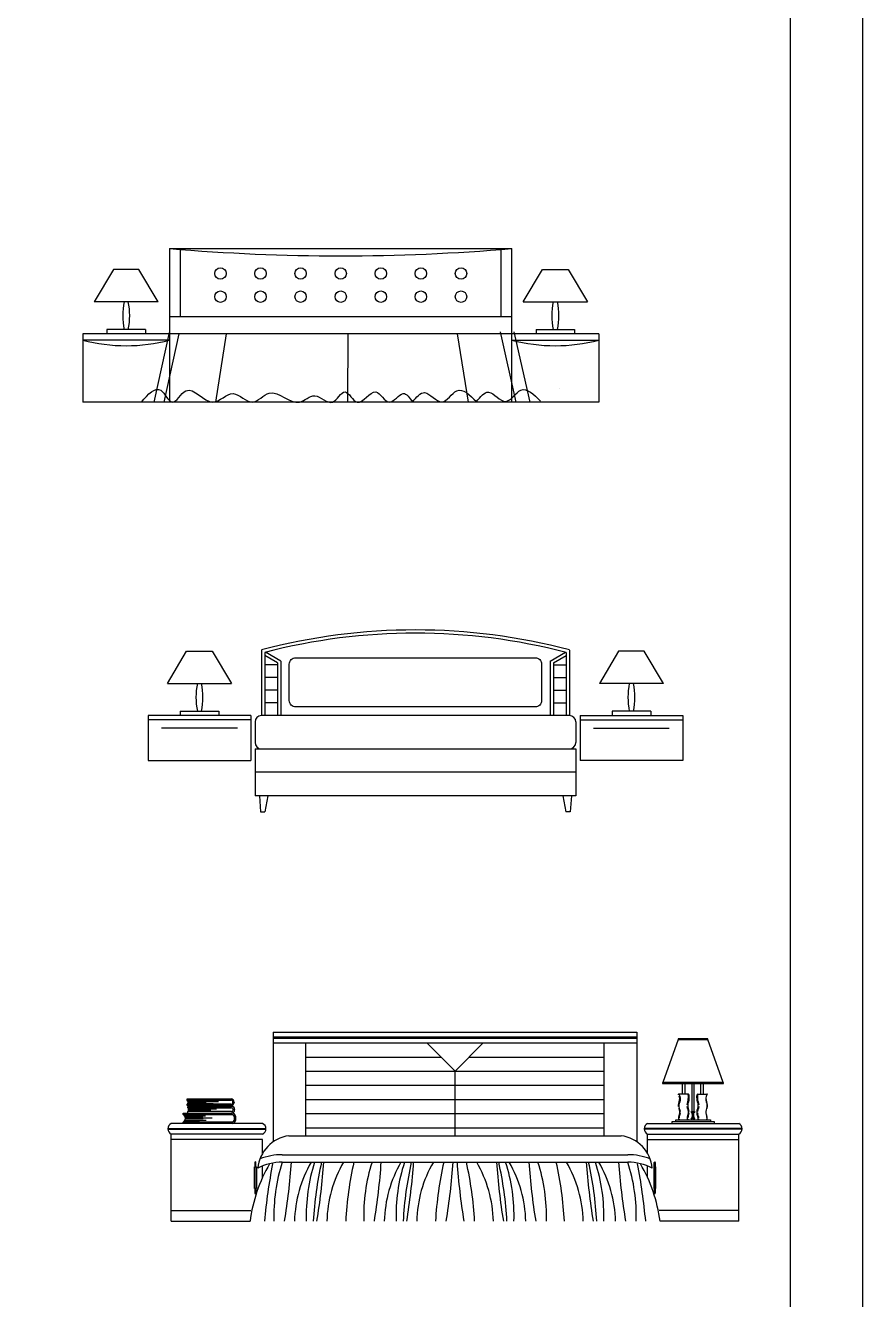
# Model space of a CAD drawing. Header units: inches. Extents: x 18.5 to 61, y 8.5 to 33.3.
# Drawn here: x 35.59 to 39.5, y 21.37 to 27.32 of the extents above; entities that cross this region are included whole.
import ezdxf

# ---------------------------------------------------------------- set-up
doc = ezdxf.new("R2010")
doc.units = ezdxf.units.IN
doc.header["$MEASUREMENT"] = 0
for name, color, linetype in [('02', 2, 'Continuous'), ('4', 4, 'Continuous'), ('kadrbm', 4, 'Continuous')]:
    doc.layers.add(name, color=color, linetype=linetype)

# ---------------------------------------------------------------- blocks, each defined once
blk = doc.blocks.new('kadrbm')
at = {"layer": 'kadrbm', "color": 4}
blk.add_lwpolyline([(0, 0), (0, 24.7972), (21, 24.7972), (21, 0), (0, 0)], close=True, dxfattribs=at)
blk.add_lwpolyline([(20.6631, 0.3257), (20.6631, 24.4603), (0.3369, 24.4603), (0.3369, 0.3257), (20.6631, 0.3257)], dxfattribs=at)

msp = doc.modelspace()

# ---------------------------------------------------------------- linework, layer by layer
at = {"layer": '02'}
for p, q in [((36.2645, 26.2791), (36.2645, 25.5604)), ((36.2645, 26.2791), (37.8645, 26.2791)), ((36.3145, 25.9604), (36.3145, 26.2791)), ((37.8145, 25.9604), (37.8145, 26.2791)), ((37.8645, 25.5604), (37.8645, 26.2791)), ((36.0012, 26.1804), (35.9112, 26.0304)), ((36.1212, 26.1804), (36.0012, 26.1804)), ((36.2112, 26.0304), (36.1212, 26.1804)), ((37.9178, 26.0304), (38.0078, 26.1804)), ((38.0078, 26.1804), (38.1278, 26.1804)), ((38.1278, 26.1804), (38.2178, 26.0304)), ((36.2112, 26.0304), (35.9112, 26.0304)), ((37.9178, 26.0304), (38.2178, 26.0304)), ((37.8645, 25.9604), (36.2645, 25.9604)), ((38.2711, 25.8804), (35.8579, 25.8804)), ((35.8579, 25.8804), (35.8579, 25.5604)), ((36.2645, 25.8504), (35.8579, 25.8504)), ((36.1512, 25.9004), (35.9712, 25.9004)), ((35.9712, 25.9004), (35.9712, 25.8804)), ((36.1512, 25.9004), (36.1512, 25.8804)), ((37.8645, 25.8504), (38.2711, 25.8504)), ((37.9778, 25.9004), (38.1578, 25.9004)), ((37.9778, 25.9004), (37.9778, 25.8804)), ((38.1578, 25.9004), (38.1578, 25.8804)), ((38.2711, 25.8804), (38.2711, 25.5604)), ((38.0866, 25.6238), (38.0866, 25.6238)), ((38.2711, 25.5604), (35.8579, 25.5604)), ((36.254, 24.2463), (36.344, 24.3963)), ((36.344, 24.3963), (36.464, 24.3963)), ((36.464, 24.3963), (36.554, 24.2463)), ((36.694, 24.4025), (36.694, 24.0963)), ((36.709, 24.391), (36.709, 24.0963)), ((36.769, 24.3419), (36.709, 24.3765)), ((36.784, 24.3506), (36.7124, 24.3919)), ((38.044, 24.3506), (38.1155, 24.3919)), ((38.059, 24.3419), (38.119, 24.3765)), ((38.119, 24.391), (38.119, 24.0963)), ((38.134, 24.4025), (38.134, 24.0963)), ((38.364, 24.3963), (38.274, 24.2463)), ((38.484, 24.3963), (38.364, 24.3963)), ((38.574, 24.2463), (38.484, 24.3963)), ((36.769, 24.3419), (36.769, 24.0963)), ((36.784, 24.3506), (36.784, 24.0963)), ((38.044, 24.3506), (38.044, 24.0963)), ((38.059, 24.3419), (38.059, 24.0963)), ((36.254, 24.2463), (36.554, 24.2463)), ((38.574, 24.2463), (38.274, 24.2463)), ((36.164, 24.0963), (36.164, 23.8863)), ((36.644, 24.0963), (36.164, 24.0963)), ((36.644, 24.0763), (36.164, 24.0763)), ((36.314, 24.1163), (36.314, 24.0963)), ((36.314, 24.1163), (36.494, 24.1163)), ((36.494, 24.1163), (36.494, 24.0963)), ((36.644, 24.0963), (36.644, 23.8863)), ((36.664, 24.0663), (36.664, 23.9705)), ((38.134, 24.0963), (36.694, 24.0963)), ((38.164, 24.0663), (38.164, 23.9705)), ((38.184, 24.0963), (38.184, 23.8863)), ((38.184, 24.0963), (38.664, 24.0963)), ((38.184, 24.0763), (38.664, 24.0763)), ((38.334, 24.1163), (38.334, 24.0963)), ((38.514, 24.1163), (38.334, 24.1163)), ((38.514, 24.1163), (38.514, 24.0963)), ((38.664, 24.0963), (38.664, 23.8863)), ((36.664, 23.9405), (36.664, 23.7213)), ((36.664, 23.9405), (38.164, 23.9405)), ((38.164, 23.9405), (38.164, 23.7213)), ((36.164, 23.8863), (36.644, 23.8863)), ((38.664, 23.8863), (38.184, 23.8863)), ((38.164, 23.8309), (36.664, 23.8309)), ((38.164, 23.7213), (36.664, 23.7213)), ((36.684, 23.7213), (36.6901, 23.6463)), ((36.724, 23.7213), (36.7101, 23.6463)), ((38.1039, 23.7213), (38.1178, 23.6463)), ((38.144, 23.7213), (38.1378, 23.6463)), ((36.6901, 23.6463), (36.7101, 23.6463)), ((38.1378, 23.6463), (38.1178, 23.6463)), ((36.7491, 22.6161), (38.4491, 22.6161)), ((36.7491, 22.6161), (36.7491, 22.1037)), ((36.7491, 22.5941), (38.4491, 22.5941)), ((36.7491, 22.5881), (38.4491, 22.5881)), ((38.4491, 22.6161), (38.4491, 22.1037)), ((38.6424, 22.5811), (38.5708, 22.3803)), ((38.6418, 22.5854), (38.6418, 22.5811)), ((38.7815, 22.5854), (38.6418, 22.5854)), ((38.6418, 22.5811), (38.7815, 22.5811)), ((38.7096, 22.5876), (38.7096, 22.5854)), ((38.8526, 22.3803), (38.781, 22.5811)), ((38.7815, 22.5811), (38.7815, 22.5854)), ((36.7491, 22.5661), (38.4491, 22.5661)), ((36.9021, 22.1322), (36.9021, 22.5661)), ((37.5991, 22.4339), (37.4669, 22.5661)), ((37.5991, 22.4339), (37.7313, 22.5661)), ((38.2962, 22.1322), (38.2962, 22.5661)), ((36.9021, 22.5), (37.533, 22.5)), ((37.6652, 22.5), (38.2962, 22.5)), ((36.9021, 22.4339), (38.2962, 22.4339)), ((37.5991, 22.1322), (37.5991, 22.4339)), ((36.9021, 22.3678), (38.2962, 22.3678)), ((38.8542, 22.3803), (38.5692, 22.3803)), ((38.5692, 22.3803), (38.5692, 22.376)), ((38.5692, 22.376), (38.8542, 22.376)), ((38.6624, 22.3278), (38.6624, 22.376)), ((38.6749, 22.3278), (38.6749, 22.376)), ((38.7074, 22.2453), (38.7074, 22.376)), ((38.7157, 22.376), (38.7157, 22.2453)), ((38.7485, 22.3278), (38.7485, 22.376)), ((38.761, 22.3278), (38.761, 22.376)), ((38.8542, 22.376), (38.8542, 22.3803)), ((36.3463, 22.2984), (36.3463, 22.304)), ((36.3463, 22.304), (36.5516, 22.304)), ((36.3463, 22.2984), (36.5516, 22.2984)), ((36.3463, 22.2734), (36.3463, 22.279)), ((36.5516, 22.279), (36.3463, 22.279)), ((36.5516, 22.2734), (36.3463, 22.2734)), ((36.3503, 22.2822), (36.4685, 22.2822)), ((36.3519, 22.2914), (36.4937, 22.2914)), ((36.3527, 22.2858), (36.435, 22.2858)), ((36.5604, 22.2896), (36.5604, 22.2878)), ((36.566, 22.2896), (36.566, 22.2878)), ((36.9021, 22.3017), (38.2962, 22.3017)), ((38.6442, 22.3267), (38.6458, 22.3278)), ((38.6447, 22.3235), (38.6442, 22.3267)), ((38.6903, 22.3267), (38.6442, 22.3267)), ((38.6442, 22.2763), (38.6453, 22.2833)), ((38.6442, 22.2683), (38.6442, 22.2763)), ((38.6453, 22.2833), (38.6474, 22.2903)), ((38.6479, 22.3278), (38.6463, 22.3267)), ((38.6463, 22.3267), (38.6469, 22.3235)), ((38.6474, 22.2833), (38.6463, 22.2763)), ((38.6463, 22.2763), (38.6463, 22.2683)), ((38.6469, 22.3235), (38.6501, 22.3165)), ((38.6474, 22.2903), (38.649, 22.2983)), ((38.6496, 22.2903), (38.6474, 22.2833)), ((38.6496, 22.3074), (38.6479, 22.3165)), ((38.649, 22.2983), (38.6496, 22.3074)), ((38.6511, 22.2983), (38.6496, 22.2903)), ((38.6501, 22.3165), (38.6517, 22.3074)), ((38.6517, 22.3074), (38.6511, 22.2983)), ((38.6849, 22.2763), (38.686, 22.2833)), ((38.6881, 22.3267), (38.6854, 22.3278)), ((38.686, 22.2833), (38.6881, 22.2903)), ((38.6881, 22.2833), (38.687, 22.2763)), ((38.687, 22.2763), (38.687, 22.2683)), ((38.6876, 22.3278), (38.6903, 22.3267)), ((38.6897, 22.3235), (38.6881, 22.3267)), ((38.6881, 22.2903), (38.6897, 22.2983)), ((38.6903, 22.2903), (38.6881, 22.2833)), ((38.6908, 22.3165), (38.6897, 22.3235)), ((38.6897, 22.2983), (38.6908, 22.3165)), ((38.6903, 22.3267), (38.6919, 22.3235)), ((38.6919, 22.2983), (38.6903, 22.2903)), ((38.6919, 22.3235), (38.6929, 22.3165)), ((38.6929, 22.3165), (38.6919, 22.2983)), ((38.7304, 22.3165), (38.7315, 22.3235)), ((38.7315, 22.2983), (38.7304, 22.3165)), ((38.7315, 22.3235), (38.7331, 22.3267)), ((38.7331, 22.2903), (38.7315, 22.2983)), ((38.7337, 22.3235), (38.7326, 22.3165)), ((38.7326, 22.3165), (38.7337, 22.2983)), ((38.7331, 22.3267), (38.7358, 22.3278)), ((38.7331, 22.3267), (38.7792, 22.3267)), ((38.7353, 22.2833), (38.7331, 22.2903)), ((38.7353, 22.3267), (38.7337, 22.3235)), ((38.7337, 22.2983), (38.7353, 22.2903)), ((38.7353, 22.2903), (38.7374, 22.2833)), ((38.7363, 22.2763), (38.7353, 22.2833)), ((38.7363, 22.2683), (38.7363, 22.2763)), ((38.7374, 22.2833), (38.7385, 22.2763)), ((38.7733, 22.3165), (38.7717, 22.3074)), ((38.7717, 22.3074), (38.7722, 22.2983)), ((38.7722, 22.2983), (38.7738, 22.2903)), ((38.7765, 22.3235), (38.7733, 22.3165)), ((38.7738, 22.3074), (38.7755, 22.3165)), ((38.7744, 22.2983), (38.7738, 22.3074)), ((38.7738, 22.2903), (38.776, 22.2833)), ((38.776, 22.2903), (38.7744, 22.2983)), ((38.7755, 22.3278), (38.7771, 22.3267)), ((38.7781, 22.2833), (38.776, 22.2903)), ((38.776, 22.2833), (38.7771, 22.2763)), ((38.7771, 22.3267), (38.7765, 22.3235)), ((38.7771, 22.2763), (38.7771, 22.2683)), ((38.7792, 22.3267), (38.7776, 22.3278)), ((38.7792, 22.2763), (38.7781, 22.2833)), ((38.7787, 22.3235), (38.7792, 22.3267)), ((38.7792, 22.2683), (38.7792, 22.2763)), ((36.3285, 22.2374), (36.5574, 22.2374)), ((36.3285, 22.2313), (36.3285, 22.2374)), ((36.3285, 22.2313), (36.5574, 22.2313)), ((36.3359, 22.2252), (36.4318, 22.2252)), ((36.3383, 22.2216), (36.4198, 22.2216)), ((36.3395, 22.216), (36.4626, 22.216)), ((36.3488, 22.2629), (36.3488, 22.2694)), ((36.3488, 22.2694), (36.5541, 22.2694)), ((36.3488, 22.2629), (36.5541, 22.2629)), ((36.3488, 22.2388), (36.3488, 22.2452)), ((36.5541, 22.2452), (36.3488, 22.2452)), ((36.3539, 22.2571), (36.4841, 22.2571)), ((36.3559, 22.2531), (36.457, 22.2531)), ((36.5621, 22.255), (36.5621, 22.2532)), ((36.5658, 22.223), (36.5658, 22.2039)), ((36.5685, 22.255), (36.5685, 22.2532)), ((36.5718, 22.223), (36.5718, 22.2039)), ((36.9021, 22.2356), (38.2962, 22.2356)), ((38.6453, 22.2158), (38.6458, 22.2211)), ((38.6453, 22.211), (38.6453, 22.2158)), ((38.6485, 22.2528), (38.6458, 22.2592)), ((38.6458, 22.2211), (38.6469, 22.2265)), ((38.6463, 22.2683), (38.6479, 22.2592)), ((38.6469, 22.2265), (38.6485, 22.2318)), ((38.6479, 22.2211), (38.6474, 22.2158)), ((38.6479, 22.2592), (38.6506, 22.2528)), ((38.649, 22.2265), (38.6479, 22.2211)), ((38.6496, 22.2458), (38.6485, 22.2528)), ((38.6485, 22.2318), (38.6496, 22.2388)), ((38.6506, 22.2318), (38.649, 22.2265)), ((38.6496, 22.2388), (38.6496, 22.2458)), ((38.6506, 22.2528), (38.6517, 22.2458)), ((38.6517, 22.2388), (38.6506, 22.2318)), ((38.6865, 22.2592), (38.6849, 22.2683)), ((38.686, 22.2158), (38.6865, 22.2211)), ((38.686, 22.211), (38.686, 22.2158)), ((38.6892, 22.2528), (38.6865, 22.2592)), ((38.6865, 22.2211), (38.6876, 22.2265)), ((38.687, 22.2683), (38.6887, 22.2592)), ((38.6876, 22.2265), (38.6892, 22.2318)), ((38.6887, 22.2211), (38.6881, 22.2158)), ((38.6887, 22.2592), (38.6913, 22.2528)), ((38.6897, 22.2265), (38.6887, 22.2211)), ((38.6903, 22.2458), (38.6892, 22.2528)), ((38.6892, 22.2318), (38.6903, 22.2388)), ((38.6913, 22.2318), (38.6897, 22.2265)), ((38.6903, 22.2388), (38.6903, 22.2458)), ((38.6913, 22.2528), (38.6924, 22.2458)), ((38.6924, 22.2388), (38.6913, 22.2318)), ((38.7031, 22.2442), (38.7074, 22.2453)), ((38.7031, 22.242), (38.7031, 22.2442)), ((38.7031, 22.242), (38.7074, 22.2399)), ((38.7063, 22.2142), (38.7031, 22.2131)), ((38.7042, 22.2174), (38.7063, 22.2142)), ((38.7187, 22.2174), (38.7042, 22.2174)), ((38.7053, 22.2388), (38.7074, 22.2399)), ((38.7053, 22.2367), (38.7177, 22.2367)), ((38.7063, 22.2142), (38.7167, 22.2142)), ((38.7074, 22.2453), (38.7157, 22.2453)), ((38.7074, 22.2399), (38.7157, 22.2399)), ((38.7074, 22.2367), (38.7074, 22.2174)), ((38.7157, 22.2453), (38.7198, 22.2442)), ((38.7157, 22.2399), (38.7198, 22.242)), ((38.7157, 22.2399), (38.7177, 22.2388)), ((38.7157, 22.2174), (38.7157, 22.2367)), ((38.7167, 22.2142), (38.7187, 22.2174)), ((38.7198, 22.2131), (38.7167, 22.2142)), ((38.7198, 22.2442), (38.7198, 22.242)), ((38.731, 22.2458), (38.7321, 22.2528)), ((38.731, 22.2388), (38.731, 22.2458)), ((38.7321, 22.2318), (38.731, 22.2388)), ((38.7321, 22.2528), (38.7347, 22.2592)), ((38.7337, 22.2265), (38.7321, 22.2318)), ((38.7342, 22.2528), (38.7331, 22.2458)), ((38.7331, 22.2388), (38.7342, 22.2318)), ((38.7347, 22.2211), (38.7337, 22.2265)), ((38.7369, 22.2592), (38.7342, 22.2528)), ((38.7347, 22.2592), (38.7363, 22.2683)), ((38.7353, 22.2158), (38.7347, 22.2211)), ((38.7353, 22.211), (38.7353, 22.2158)), ((38.7358, 22.2265), (38.7369, 22.2211)), ((38.7385, 22.2683), (38.7369, 22.2592)), ((38.7369, 22.2211), (38.7374, 22.2158)), ((38.7728, 22.2528), (38.7717, 22.2458)), ((38.7717, 22.2458), (38.7717, 22.2388)), ((38.7717, 22.2388), (38.7728, 22.2318)), ((38.7755, 22.2592), (38.7728, 22.2528)), ((38.7728, 22.2318), (38.7744, 22.2265)), ((38.7738, 22.2458), (38.7749, 22.2528)), ((38.7749, 22.2318), (38.7738, 22.2388)), ((38.7744, 22.2265), (38.7755, 22.2211)), ((38.7765, 22.2265), (38.7749, 22.2318)), ((38.7771, 22.2683), (38.7755, 22.2592)), ((38.7755, 22.2211), (38.776, 22.2158)), ((38.776, 22.2158), (38.776, 22.211)), ((38.7776, 22.2211), (38.7765, 22.2265)), ((38.7776, 22.2592), (38.7792, 22.2683)), ((38.7781, 22.2158), (38.7776, 22.2211)), ((36.2563, 22.1665), (36.7146, 22.1665)), ((36.2563, 22.1625), (36.7146, 22.1625)), ((36.6991, 22.1895), (36.2718, 22.1895)), ((36.5574, 22.1956), (36.3285, 22.1956)), ((36.3285, 22.1895), (36.3285, 22.1956)), ((36.3367, 22.2044), (36.435, 22.2044)), ((36.3367, 22.1996), (36.4042, 22.1996)), ((36.3407, 22.212), (36.4214, 22.212)), ((36.9021, 22.1695), (38.2962, 22.1695)), ((38.9419, 22.1665), (38.4836, 22.1665)), ((38.9419, 22.1625), (38.4836, 22.1625)), ((38.4991, 22.1895), (38.9264, 22.1895)), ((38.6142, 22.1981), (38.8114, 22.1981)), ((38.6142, 22.1895), (38.6142, 22.1981)), ((38.6313, 22.2067), (38.7942, 22.2067)), ((38.6313, 22.1981), (38.6313, 22.2067)), ((38.6463, 22.2067), (38.6453, 22.211)), ((38.6474, 22.211), (38.6485, 22.2067)), ((38.687, 22.2067), (38.686, 22.211)), ((38.6881, 22.211), (38.6892, 22.2067)), ((38.7031, 22.211), (38.7031, 22.2131)), ((38.7031, 22.211), (38.7074, 22.2088)), ((38.7074, 22.2067), (38.7074, 22.2088)), ((38.7157, 22.2088), (38.7198, 22.211)), ((38.7157, 22.2067), (38.7157, 22.2088)), ((38.7198, 22.211), (38.7198, 22.2131)), ((38.7342, 22.2067), (38.7353, 22.211)), ((38.7374, 22.211), (38.7363, 22.2067)), ((38.776, 22.211), (38.7749, 22.2067)), ((38.7771, 22.2067), (38.7781, 22.211)), ((38.7942, 22.2067), (38.7942, 22.1981)), ((38.8114, 22.1981), (38.8114, 22.1895)), ((36.6991, 22.1395), (36.2718, 22.1395)), ((36.2718, 21.7322), (36.2718, 22.1395)), ((36.8219, 22.1322), (38.3764, 22.1322)), ((38.4991, 22.1395), (38.9264, 22.1395)), ((38.4991, 22.0497), (38.4991, 22.1395)), ((38.9264, 21.7322), (38.9264, 22.1395)), ((36.7911, 22.0435), (38.4072, 22.0435)), ((36.6629, 22.0074), (36.6629, 21.8643)), ((36.6678, 21.9863), (36.6678, 22.0074)), ((36.7911, 22.0085), (38.4072, 22.0085)), ((38.5305, 21.9863), (38.5305, 22.0074)), ((38.5354, 22.0074), (38.5354, 21.8643)), ((36.6678, 21.8854), (36.6678, 21.8643)), ((38.5305, 21.8854), (38.5305, 21.8643)), ((36.2718, 21.7322), (36.6404, 21.7322)), ((38.9264, 21.7322), (38.5578, 21.7322))]:
    msp.add_line(p, q, dxfattribs=at)
msp.add_lwpolyline([(36.854, 24.3663), (37.974, 24.3663, -0.414214), (38.004, 24.3363), (38.004, 24.1663, -0.414214), (37.974, 24.1363), (36.854, 24.1363, -0.414214), (36.824, 24.1663), (36.824, 24.3363, -0.414214)], format="xyb", close=True, dxfattribs=at)
for points in [[(36.769, 24.3328), (36.709, 24.3328)], [(38.059, 24.3328), (38.119, 24.3328)], [(36.769, 24.2737), (36.709, 24.2737)], [(38.059, 24.2737), (38.119, 24.2737)], [(36.769, 24.2145), (36.709, 24.2145)], [(38.059, 24.2145), (38.119, 24.2145)], [(36.769, 24.1554), (36.709, 24.1554)], [(38.059, 24.1554), (38.119, 24.1554)], [(36.5812, 24.0378), (36.2267, 24.0378)], [(38.2467, 24.0378), (38.6012, 24.0378)], [(36.6991, 22.0497), (36.6991, 22.1145), (36.2718, 22.1145)], [(38.4991, 22.1145), (38.9264, 22.1145)], [(36.6991, 21.9373), (36.6991, 21.9907)], [(38.4991, 21.9373), (38.4991, 21.9907)], [(36.2718, 21.7822), (36.6442, 21.7822)], [(38.9264, 21.7822), (38.5541, 21.7822)]]:
    msp.add_lwpolyline(points, dxfattribs=at)
for points in [[(36.67, 21.9863), (36.67, 21.8854), (36.6607, 21.8854), (36.6607, 21.9863)], [(38.5282, 21.9863), (38.5282, 21.8854), (38.5376, 21.8854), (38.5376, 21.9863)]]:
    msp.add_lwpolyline(points, close=True, dxfattribs=at)
for centre in [(36.502, 26.1623), (36.6895, 26.1623), (36.877, 26.1623), (37.0645, 26.1623), (37.252, 26.1623), (37.4395, 26.1623), (37.627, 26.1623), (36.502, 26.0541), (36.6895, 26.0541), (36.877, 26.0541), (37.0645, 26.0541), (37.252, 26.0541), (37.4395, 26.0541), (37.627, 26.0541)]:
    msp.add_circle(centre, 0.0267, dxfattribs=at)
for centre, radius, start, end in [((37.0645, 35.614), 9.3691, 265.1017, 274.8983), ((36.3784, 25.9654), 0.3335, 168.76133, 191.23867), ((35.7441, 25.9654), 0.3335, 348.76133, 11.23867), ((38.385, 25.9654), 0.3335, 168.76133, 191.23867), ((37.7507, 25.9654), 0.3335, 348.76133, 11.23867), ((36.0612, 26.6513), 0.8263, 255.7563, 284.2437), ((38.0678, 26.6513), 0.8263, 255.7563, 284.2437), ((37.414, 21.6853), 2.811, 75.15905, 104.84095), ((37.414, 21.6853), 2.796, 75.39547, 104.60453), ((36.7211, 24.1813), 0.3335, 168.76133, 191.23867), ((36.0868, 24.1813), 0.3335, 348.76133, 11.23867), ((38.7411, 24.1813), 0.3335, 168.76133, 191.23867), ((38.1068, 24.1813), 0.3335, 348.76133, 11.23867), ((36.694, 24.0663), 0.03, 90, 180), ((38.134, 24.0663), 0.03, 0, 90), ((36.694, 23.9705), 0.03, 180, 270), ((38.134, 23.9705), 0.03, 270, 0), ((36.3373, 22.2887), 0.0132, 312.72661, 47.27339), ((36.5516, 22.2896), 0.0144, 0, 90), ((36.5516, 22.2896), 0.00878, 0, 90), ((36.5516, 22.2878), 0.00878, 270, 0), ((36.5516, 22.2878), 0.0144, 270, 0), ((36.3168, 22.2134), 0.0213, 303.00978, 56.99022), ((36.3424, 22.2541), 0.0109, 306.04757, 53.95243), ((36.5541, 22.255), 0.0144, 0, 90), ((36.5541, 22.255), 0.00794, 0, 90), ((36.5541, 22.2532), 0.00794, 270, 0), ((36.5541, 22.2532), 0.0144, 270, 0), ((36.5574, 22.223), 0.0144, 0, 90), ((36.5574, 22.223), 0.00838, 0, 90), ((36.2841, 22.1645), 0.0279, 116.14823, 243.85177), ((36.5574, 22.2039), 0.00838, 270, 0), ((36.5574, 22.2039), 0.0144, 270, 0), ((36.6869, 22.1645), 0.0279, 296.14823, 63.85177), ((38.5114, 22.1645), 0.0279, 116.14823, 243.85177), ((38.9141, 22.1645), 0.0279, 296.14823, 63.85177), ((36.8458, 21.964), 0.1699, 98.10569, 174.50519), ((38.3524, 21.964), 0.1699, 5.49481, 81.89431), ((36.7911, 21.7631), 0.2804, 90, 111.87291), ((38.4072, 21.7631), 0.2804, 68.12709, 90), ((37.3599, 21.6372), 0.7257, 149.88482, 172.48088), ((36.6653, 22.0074), 0.00243, 0, 180), ((36.7911, 21.7631), 0.2454, 90, 117.78553), ((39.4572, 21.4768), 2.7615, 169.05009, 174.69354), ((37.5586, 21.759), 0.8068, 161.98343, 181.9043), ((33.8378, 22.2156), 3.0034, 350.73766, 356.04634), ((37.4304, 21.7172), 0.5822, 149.9679, 178.51931), ((37.7099, 21.759), 0.8068, 161.98343, 181.9043), ((38.6005, 21.6427), 1.6665, 167.3191, 176.92157), ((33.9891, 22.2156), 3.0034, 350.73766, 356.04634), ((37.5817, 21.7172), 0.5822, 149.9679, 178.51931), ((38.7518, 21.6427), 1.6665, 167.3191, 176.92157), ((37.9786, 21.759), 0.8068, 161.98343, 181.9043), ((34.2578, 22.2156), 3.0034, 350.73766, 356.04634), ((37.8504, 21.7172), 0.5822, 149.9679, 178.51931), ((38.1299, 21.759), 0.8068, 161.98343, 181.9043), ((39.0205, 21.6427), 1.6665, 167.3191, 176.92157), ((34.4091, 22.2156), 3.0034, 350.73766, 356.04634), ((38.0017, 21.7172), 0.5822, 149.9679, 178.51931), ((39.1719, 21.6427), 1.6665, 167.3191, 176.92157), ((34.5937, 22.2156), 3.0034, 350.73766, 356.04634), ((40.6046, 22.2156), 3.0034, 183.95366, 189.26234), ((36.0264, 21.6427), 1.6665, 3.07843, 12.6809), ((37.1965, 21.7172), 0.5822, 1.48069, 30.0321), ((40.7892, 22.2156), 3.0034, 183.95366, 189.26234), ((36.1777, 21.6427), 1.6665, 3.07843, 12.6809), ((37.0684, 21.759), 0.8068, 358.0957, 18.01657), ((37.3479, 21.7172), 0.5822, 1.48069, 30.0321), ((40.9405, 22.2156), 3.0034, 183.95366, 189.26234), ((37.2197, 21.759), 0.8068, 358.0957, 18.01657), ((36.4464, 21.6427), 1.6665, 3.07843, 12.6809), ((37.6166, 21.7172), 0.5822, 1.48069, 30.0321), ((41.2092, 22.2156), 3.0034, 183.95366, 189.26234), ((36.5978, 21.6427), 1.6665, 3.07843, 12.6809), ((37.4884, 21.759), 0.8068, 358.0957, 18.01657), ((37.7679, 21.7172), 0.5822, 1.48069, 30.0321), ((41.3605, 22.2156), 3.0034, 183.95366, 189.26234), ((37.6397, 21.759), 0.8068, 358.0957, 18.01657), ((38.4072, 21.7631), 0.2454, 62.21447, 90), ((35.7411, 21.4768), 2.7615, 5.30646, 10.94991), ((37.8384, 21.6372), 0.7257, 7.51912, 30.11518), ((38.5329, 22.0074), 0.00243, 0, 180), ((36.6653, 21.8643), 0.00243, 180, 0), ((38.5329, 21.8643), 0.00243, 180, 0)]:
    msp.add_arc(centre, radius, start, end, dxfattribs=at)
for points in [[(36.1322, 25.5611), (36.2227, 25.6166), (36.2765, 25.5611), (36.3407, 25.614), (36.4664, 25.5611), (36.5613, 25.6012), (36.6511, 25.5611), (36.7306, 25.6037), (36.8717, 25.5611), (36.9435, 25.5909), (37.0256, 25.5611), (37.0846, 25.6089), (37.1411, 25.5611), (37.2283, 25.6089), (37.2924, 25.5611), (37.3566, 25.6012), (37.4003, 25.5611)], [(37.4003, 25.5611), (37.4569, 25.6054), (37.5368, 25.5622), (37.6076, 25.6146), (37.6994, 25.5635)], [(37.6994, 25.5635), (37.756, 25.6078), (37.836, 25.5646), (37.9068, 25.617), (37.9986, 25.5659)]]:
    msp.add_spline(points, degree=3, dxfattribs=at)
at = {"layer": '4'}
for p, q in [((36.1916, 25.5604), (36.2644, 25.8871)), ((36.2384, 25.5604), (36.3097, 25.8804)), ((36.48, 25.5604), (36.5311, 25.8804)), ((37.0976, 25.5604), (37.1001, 25.8804)), ((37.6622, 25.5604), (37.6111, 25.8804)), ((37.8854, 25.5604), (37.8118, 25.8905)), ((37.9498, 25.5604), (37.8762, 25.8905))]:
    msp.add_line(p, q, dxfattribs=at)

# ---------------------------------------------------------------- block references
at = {"layer": 'kadrbm'}
msp.add_blockref('kadrbm', (18.5047, 8.4798), dxfattribs=at)

doc.saveas('drawing.dxf')
